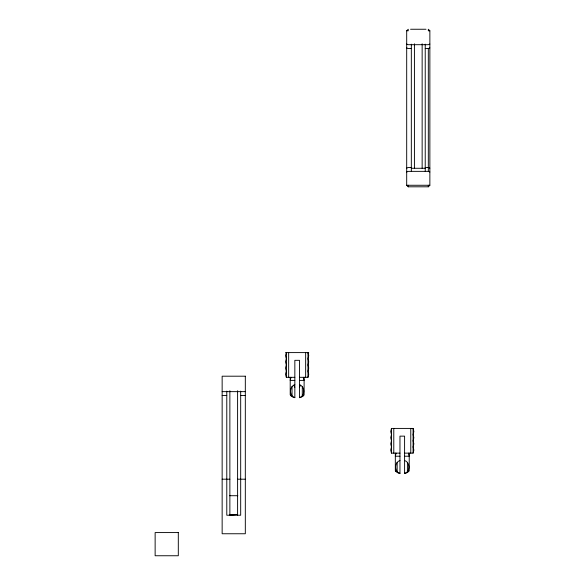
<?xml version="1.0" encoding="UTF-8"?>
<svg xmlns="http://www.w3.org/2000/svg" width="585" height="585" viewBox="0 0 585 585"><rect width="100%" height="100%" fill="white"/><g stroke="black" fill="none" stroke-linecap="round" stroke-linejoin="round"><path stroke-width="0.88" d="M307.973 377.318L308.741 374.224L307.973 371.139L308.741 368.045L307.973 364.96L308.741 361.866L307.973 358.78L308.741 355.687L307.973 352.601L307.973 377.318L299.476 377.318M404.593 453.134L413.09 453.134L413.866 450.041L413.09 446.955L413.866 443.861L413.09 440.776L413.866 437.682L413.09 434.596L413.866 431.503L413.09 428.417L391.467 428.417L390.692 431.503L391.467 434.596L390.692 437.682L391.467 440.776L390.692 443.861L391.467 446.955L390.692 450.041L391.467 453.134L399.964 453.134M290.979 377.318L290.211 380.404L294.84 380.404M396.096 453.134L395.328 456.22L399.964 456.22M299.476 387.204L300.631 385.201L299.476 384.718M303.301 395.811L304.112 394.765L304.112 377.318M408.418 471.627L409.229 470.581L409.229 453.134M406.692 30.793L408.242 29.25L408.242 30.793L406.692 30.793L406.692 185.262L408.242 186.805L428.322 186.805L429.865 185.262L429.865 30.793L428.322 29.25L428.322 30.793L429.865 30.793M294.84 384.718C289.114 386.283 289.114 396.147 294.84 397.72L294.84 360.323L299.476 360.323L299.476 397.72C304.77 396.272 305.202 387.709 300.631 385.201M429.865 44.058L428.322 44.694L408.242 44.694L406.692 44.058M425.229 48.555L428.322 48.555L429.865 47.919M406.692 168.136L408.242 167.5L411.328 167.5M406.692 171.997L408.242 171.361L428.322 171.361L429.865 171.997M399.964 460.534C394.231 462.099 394.231 471.971 399.964 473.536L399.964 436.139L404.593 436.139L404.593 473.536C410.326 471.971 410.326 462.099 404.593 460.534M230.731 515.136L237.598 514.449L229.868 514.449M410.553 29.25L426.004 29.25M411.328 48.555L408.242 48.555L406.692 47.919M425.229 167.5L428.322 167.5L429.865 168.136M411.328 168.275L425.229 168.275M406.692 185.262L429.865 185.262M285.575 352.601L308.741 352.601M286.35 377.318L286.35 352.601L285.575 355.687L286.35 358.78L285.575 361.866L286.35 364.96L285.575 368.045L286.35 371.139L285.575 374.224L286.35 377.318L294.84 377.318M299.476 380.404L304.112 380.404L303.337 377.318M222.146 391.643L245.32 391.643M222.146 395.504L226.783 395.504M240.684 395.504L245.32 395.504M404.593 456.22L409.229 456.22L408.462 453.134M222.146 479.195L229.868 479.195M237.598 479.195L245.32 479.195M229.642 495.714L237.824 495.714M395.328 453.134L395.328 470.581L396.14 471.627M290.211 377.318L290.211 394.765L291.023 395.811M293.685 385.201L294.84 387.204M428.322 48.555L428.322 171.361M428.322 185.262L428.322 186.805M425.229 44.167L425.229 171.361M422.143 43.787L422.143 168.275M414.421 43.787L414.421 168.275M413.09 428.417L413.09 453.134M411.328 44.167L411.328 171.361M410.772 428.417L410.772 453.134M408.242 185.262L408.242 186.805M407.409 462.399L407.409 471.671M397.149 462.399L397.149 471.671M393.785 428.417L393.785 453.134M391.467 428.417L391.467 453.134M305.655 352.601L305.655 377.318M302.291 386.583L302.291 395.855M292.032 386.583L292.032 395.855M288.661 352.601L288.661 377.318M240.684 391.116L240.684 515.224L226.783 515.224L226.783 391.116M237.598 390.736L237.598 515.224M229.868 390.736L229.868 515.224M294.84 397.398A5.404 5.404 0 0 1 290.555 395.284M303.769 395.284A5.404 5.404 0 0 1 299.476 397.398M408.886 471.1A5.404 5.404 0 0 1 404.593 473.214M399.964 473.214A5.404 5.404 0 0 1 395.672 471.1M245.32 376.199L222.146 376.199L222.146 533.754L245.32 533.754L245.32 376.199M178.308 532.577L155.135 532.577L155.135 555.75L178.308 555.75L178.308 532.577"/></g></svg>
